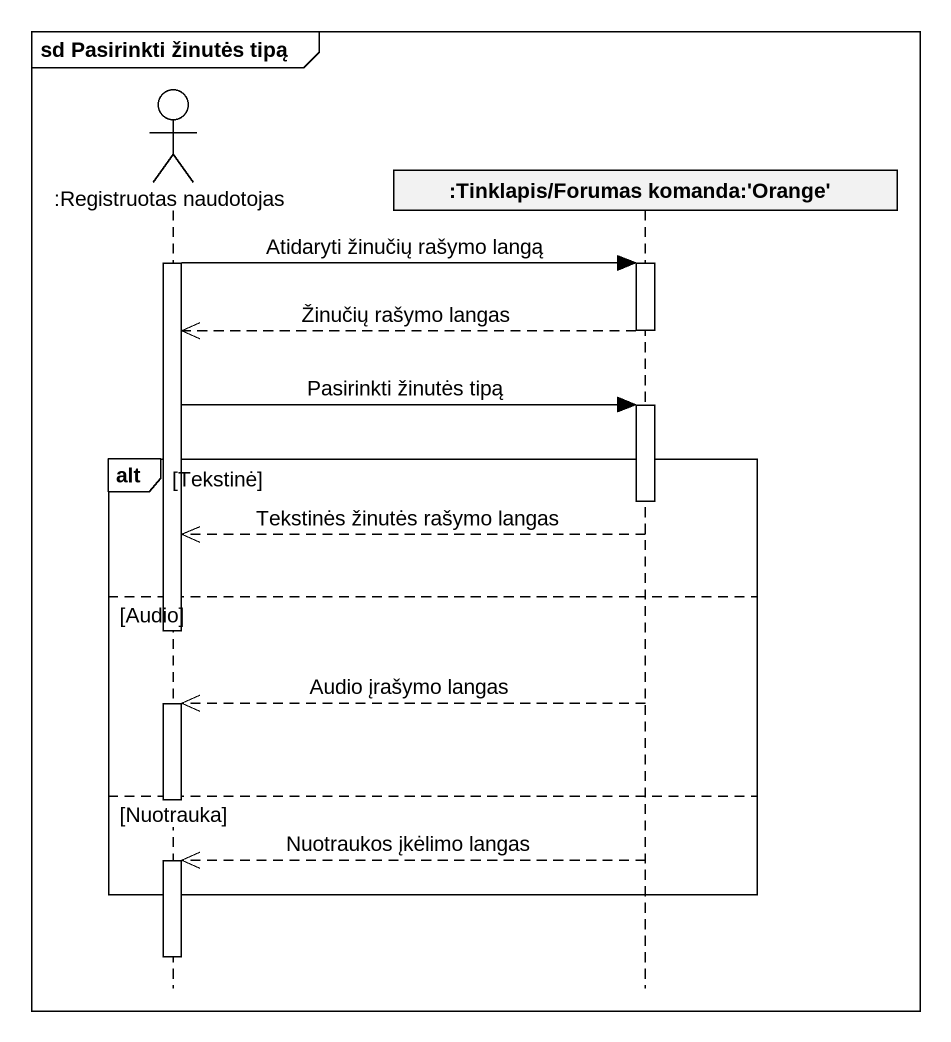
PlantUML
@startuml
mainframe sd Pasirinkti žinutės tipą
hide footbox
actor ":Registruotas naudotojas" as Registruotas_naudotojas
participant ":Tinklapis/Forumas komanda:'Orange'" as Tinklapis_Forumas_komanda

activate Registruotas_naudotojas
Registruotas_naudotojas -> Tinklapis_Forumas_komanda : Atidaryti žinučių rašymo langą
activate Tinklapis_Forumas_komanda
Tinklapis_Forumas_komanda -->> Registruotas_naudotojas : Žinučių rašymo langas
deactivate Tinklapis_Forumas_komanda
Registruotas_naudotojas -> Tinklapis_Forumas_komanda : Pasirinkti žinutės tipą
activate Tinklapis_Forumas_komanda
alt Tekstinė
  deactivate Tinklapis_Forumas_komanda
  Tinklapis_Forumas_komanda -->> Registruotas_naudotojas : Tekstinės žinutės rašymo langas
else Audio
  deactivate Registruotas_naudotojas
  Tinklapis_Forumas_komanda -->> Registruotas_naudotojas : Audio įrašymo langas
  activate Registruotas_naudotojas
else Nuotrauka
  deactivate Registruotas_naudotojas
  Tinklapis_Forumas_komanda -->> Registruotas_naudotojas : Nuotraukos įkėlimo langas
  activate Registruotas_naudotojas
end
deactivate Registruotas_naudotojas
@enduml
